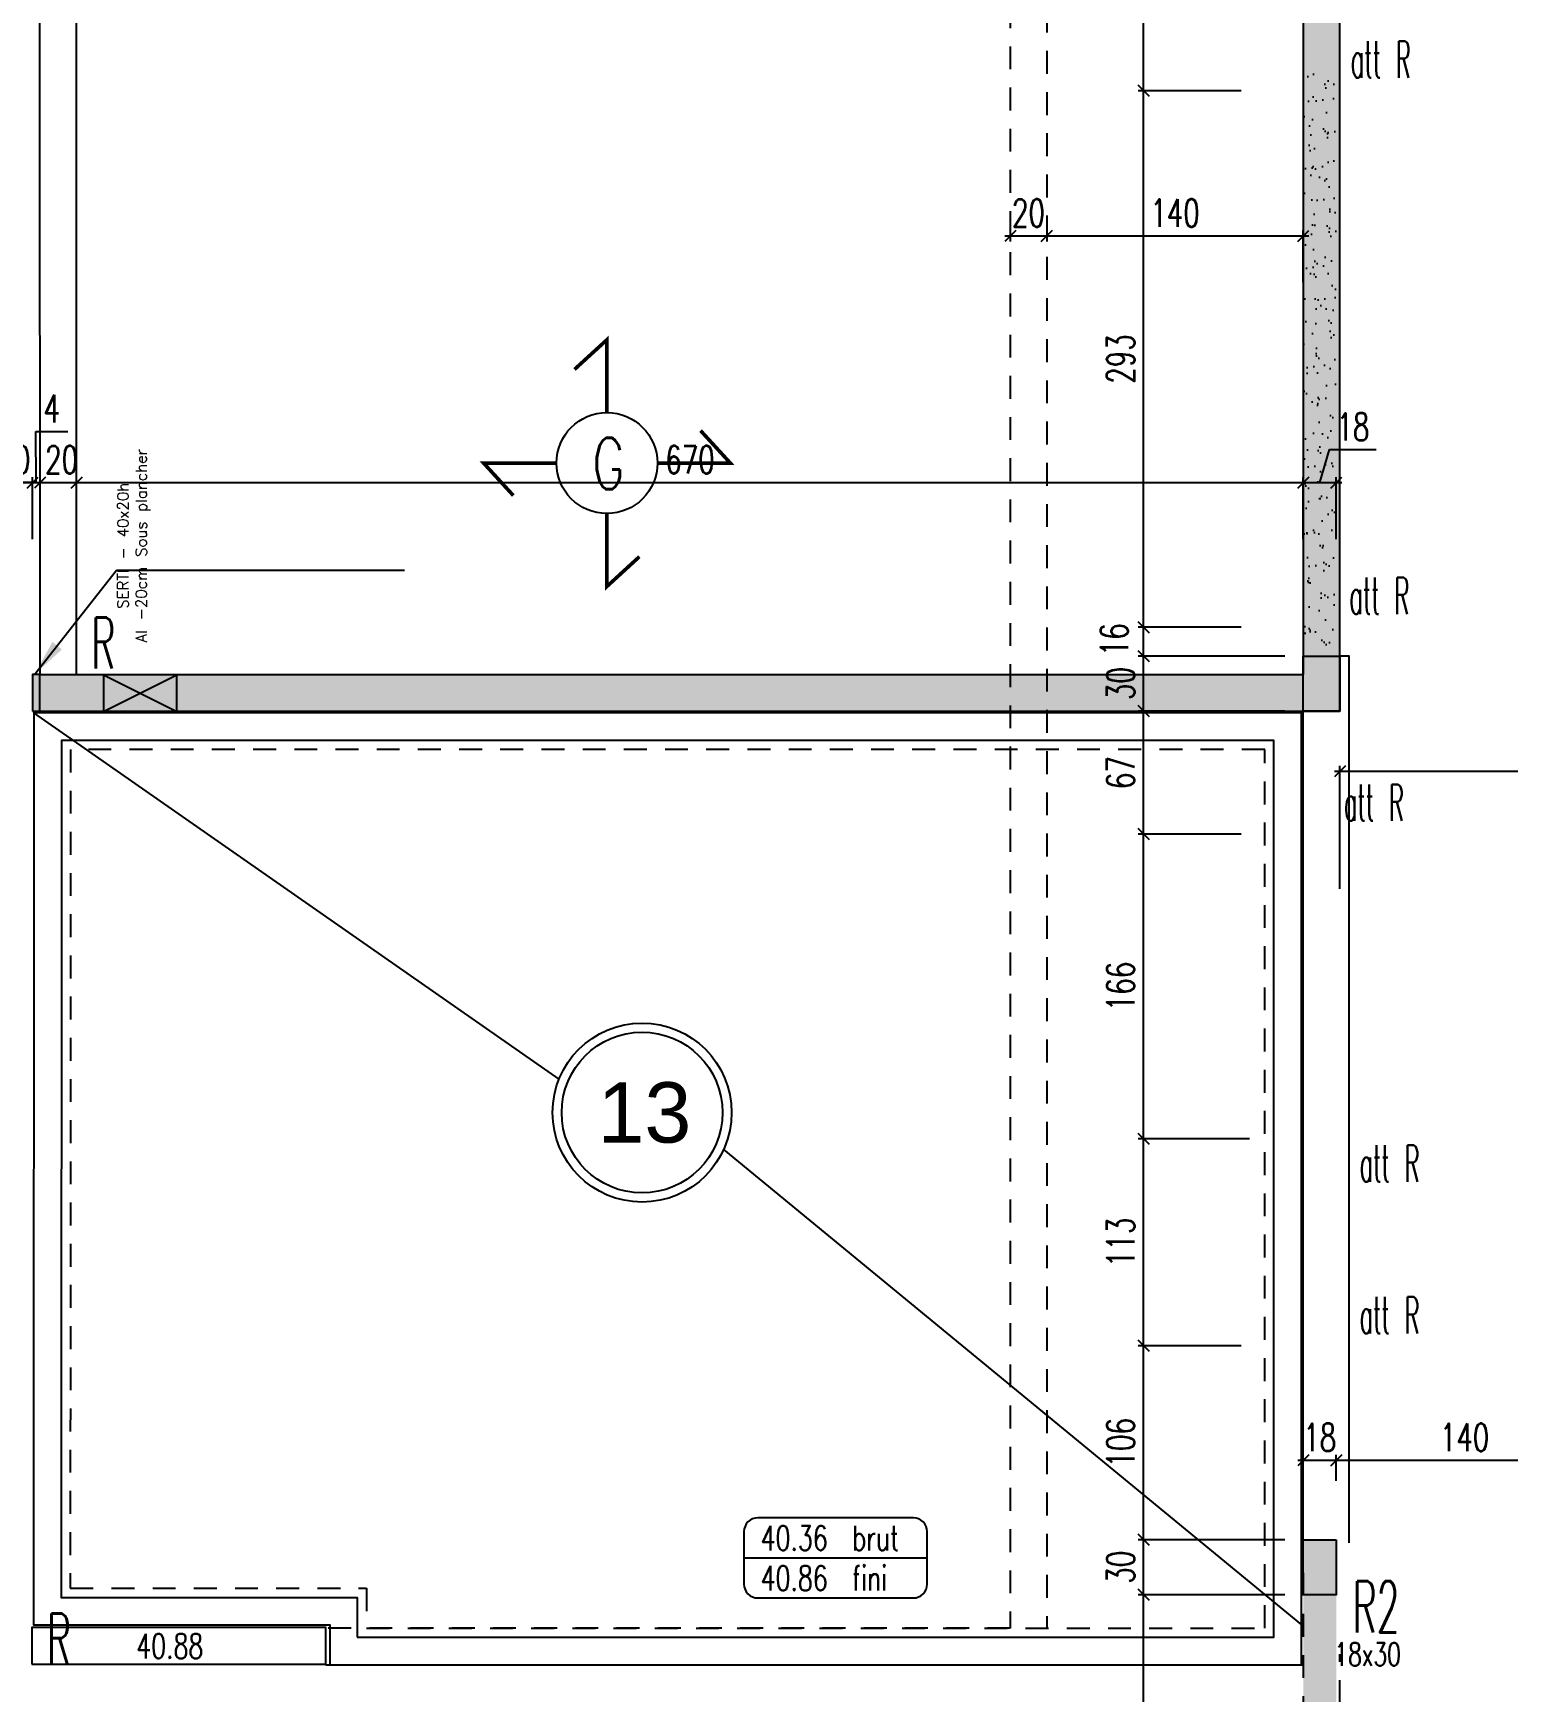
# Model space of a CAD drawing. Extents: x 307 to 786, y -197 to -94.
# Drawn here: x 403.97 to 412.03, y -182.44 to -173.38 of the extents above; entities that cross this region are included whole.
import ezdxf
from ezdxf.enums import TextEntityAlignment as Align

# ---------------------------------------------------------------- set-up
doc = ezdxf.new("R2010")
doc.units = 0
doc.header["$LTSCALE"] = 0.5
doc.header["$MEASUREMENT"] = 0
for name, pattern in [('CACHE', [0.375, 0.25, -0.125]), ('CONTINU', [0]), ('DISCONTINU2', [0.375, 0.25, -0.125])]:
    doc.linetypes.add(name, pattern=pattern)
doc.layers.get('DEFPOINTS').update_dxf_attribs({"linetype": 'CONTINUOUS'})
doc.layers.add('###Dalle BA', color=70, linetype='CONTINUOUS', lineweight=30)
for name, color, linetype in [('1_AJSA_techEP', 142, 'CONTINUOUS'), ('1_AJSA_vue2', 13, 'CONTINUOUS'), ('_ SERTI RESERVATION ENEDIS', 6, 'CONTINU'), ('_ SERTI RESERVATION SG', 6, 'CONTINU'), ('BET-TEXT', 52, 'CONTINUOUS'), ('COTATION', 7, 'CONTINUOUS'), ('HABILLAGE', 7, 'CONTINUOUS'), ('MURS', 3, 'CONTINUOUS'), ('PLANCHER', 7, 'CONTINUOUS'), ('POCHAGE', 254, 'CONTINUOUS'), ('POTEAUX', 1, 'CONTINUOUS'), ('POUTRES', 2, 'CONTINUOUS'), ('REPERE-RAID', 4, 'CONTINUOUS')]:
    doc.layers.add(name, color=color, linetype=linetype)
doc.styles.add('ROMANS8', font='romans.shx', dxfattribs={"width": 0.7})
doc.styles.get("Standard").update_dxf_attribs({"font": 'txt.shx'})
doc.styles.add('TEXTE', font='arial.ttf')
doc.dimstyles.new('COT50 cm', dxfattribs={"dimtxt": 0.15, "dimasz": 0.06, "dimexe": 0.03, "dimexo": 0.1, "dimgap": 0.05, "dimtad": 1, "dimdec": 0, "dimlfac": 100, "dimzin": 0, "dimdsep": 46, "dimtxsty": 'ROMANS8', "dimblk1": 'OBLIQUE', "dimblk2": 'OBLIQUE', "dimsah": 1, "dimcen": 0.03, "dimdle": 0.03, "dimclrt": 1, "dimadec": 0, "dimazin": 0, "dimtfac": 1, "dimtdec": 0, "dimtmove": 0, "dimatfit": 3, "dimfxl": 1, "dimfxlon": 1, "dimtolj": 1, "dimtzin": 0, "dimlwd": -1, "dimlwe": -1, "dimarcsym": 0})
pattern_1 = [(37.5, (-167.69736, -4e-07), (-0.004409535, 0.134877664), [0, -0.1064, 0, -0.119, 0, -0.11375]), (7.5, (-167.69736, -4e-07), (0.12388437, 0.197550225), [0, -0.0574, 0, -0.0959, 0, -0.03675]), (327.5, (-167.78346, -4e-07), (0.21798993, 0.000396134), [0, -0.035, 0, -0.126, 0, -0.1645]), (317.5, (-167.78346, -4e-07), (0.21042886, 0.06143729), [0, -0.0175, 0, -0.0826, 0, -0.0945])]

# ---------------------------------------------------------------- blocks, each defined once
blk = doc.blocks.new('139')
at = {"layer": 'HABILLAGE', "color": 7}
blk.add_line((-0.665, 0), (0.665, 0), dxfattribs=at)
at = {"layer": 'HABILLAGE'}
blk.add_lwpolyline([(-0.565, -0.291), (0.565, -0.291, 0.414214), (0.665, -0.191), (0.665, 0.191, 0.414214), (0.565, 0.291), (-0.565, 0.291, 0.414214), (-0.665, 0.191), (-0.665, -0.191, 0.414214)], format="xyb", close=True, dxfattribs=at)
at = {"layer": 'HABILLAGE', "color": 1, "width": 0.7}
for s, p in [('brut', (0.121, 0.054)), ('fini', (0.121, -0.237))]:
    blk.add_text(s, height=0.18, dxfattribs=at).set_placement(p)
for tag, p in [('NIVBRUT', (-0.543, 0.054)), ('NIVFINI', (-0.543, -0.237))]:
    blk.add_attdef(tag, p, '', height=0.18, dxfattribs=at)
blk = doc.blocks.new('_Oblique')
at = {"layer": 'COTATION', "color": 0, "lineweight": -2}
blk.add_line((-0.5, -0.5), (0.5, 0.5), dxfattribs=at)
blk = doc.blocks.new('*D1207')
at = {"layer": 'COTATION', "color": 0, "transparency": 16777216}
for p, q in [((410.8099, -181.9063), (410.0078, -181.9063)), ((410.0378, -184.0263), (410.0378, -181.8763)), ((410.8097, -183.9963), (410.0078, -183.9963))]:
    blk.add_line(p, q, dxfattribs=at)
at = {"layer": 'DEFPOINTS', "color": 0, "transparency": 16777216}
for p in [(410.0378, -181.9063), (410.9099, -181.9063), (410.9097, -183.9963)]:
    blk.add_point(p, dxfattribs=at)
at = {"layer": 'COTATION', "color": 0, "transparency": 16777216, "xscale": 0.06, "yscale": 0.06, "zscale": 0.06}
for p, rotation in [((410.0378, -181.9063), 90), ((410.0378, -183.9963), 270)]:
    blk.add_blockref('_Oblique', p, dxfattribs=dict(at, rotation=rotation))
at = {"layer": 'COTATION', "color": 1, "transparency": 16777216, "insert": (409.9128, -183.1799), "char_height": 0.15, "attachment_point": 5, "rotation": 90, "style": 'ROMANS8'}
blk.add_mtext('\\A1;209', dxfattribs=at)
blk = doc.blocks.new('*D1208')
at = {"layer": 'COTATION', "color": 0, "transparency": 16777216}
for p, q in [((410.8099, -181.6063), (410.0078, -181.6063)), ((410.0378, -181.9363), (410.0378, -181.5763)), ((410.8099, -181.9063), (410.0078, -181.9063))]:
    blk.add_line(p, q, dxfattribs=at)
at = {"layer": 'DEFPOINTS', "color": 0, "transparency": 16777216}
for p in [(410.0378, -181.6063), (410.9099, -181.6063), (410.9099, -181.9063)]:
    blk.add_point(p, dxfattribs=at)
at = {"layer": 'COTATION', "color": 0, "transparency": 16777216, "xscale": 0.06, "yscale": 0.06, "zscale": 0.06}
for p, rotation in [((410.0378, -181.6063), 90), ((410.0378, -181.9063), 270)]:
    blk.add_blockref('_Oblique', p, dxfattribs=dict(at, rotation=rotation))
at = {"layer": 'COTATION', "color": 1, "transparency": 16777216, "insert": (409.9128, -181.7563), "char_height": 0.15, "attachment_point": 5, "rotation": 90, "style": 'ROMANS8'}
blk.add_mtext('\\A1;30', dxfattribs=at)
blk = doc.blocks.new('*D1209')
at = {"layer": 'COTATION', "color": 0, "transparency": 16777216}
for p, q in [((410.5708, -180.5461), (410.0078, -180.5461)), ((410.0378, -181.6363), (410.0378, -180.5161)), ((410.8099, -181.6063), (410.0078, -181.6063))]:
    blk.add_line(p, q, dxfattribs=at)
at = {"layer": 'DEFPOINTS', "color": 0, "transparency": 16777216}
for p in [(410.0378, -180.5461), (410.6708, -180.5461), (410.9099, -181.6063)]:
    blk.add_point(p, dxfattribs=at)
at = {"layer": 'COTATION', "color": 0, "transparency": 16777216, "xscale": 0.06, "yscale": 0.06, "zscale": 0.06}
for p, rotation in [((410.0378, -180.5461), 90), ((410.0378, -181.6063), 270)]:
    blk.add_blockref('_Oblique', p, dxfattribs=dict(at, rotation=rotation))
at = {"layer": 'COTATION', "color": 1, "transparency": 16777216, "insert": (409.9128, -181.0762), "char_height": 0.15, "attachment_point": 5, "rotation": 90, "style": 'ROMANS8'}
blk.add_mtext('\\A1;106', dxfattribs=at)
blk = doc.blocks.new('*D1210')
at = {"layer": 'COTATION', "color": 0, "transparency": 16777216}
for p, q in [((410.0378, -180.5761), (410.0378, -179.3861)), ((410.6164, -179.4161), (410.0078, -179.4161)), ((410.5708, -180.5461), (410.0078, -180.5461))]:
    blk.add_line(p, q, dxfattribs=at)
at = {"layer": 'DEFPOINTS', "color": 0, "transparency": 16777216}
for p in [(410.0378, -179.4161), (410.7164, -179.4161), (410.6708, -180.5461)]:
    blk.add_point(p, dxfattribs=at)
at = {"layer": 'COTATION', "color": 0, "transparency": 16777216, "xscale": 0.06, "yscale": 0.06, "zscale": 0.06}
for p, rotation in [((410.0378, -179.4161), 90), ((410.0378, -180.5461), 270)]:
    blk.add_blockref('_Oblique', p, dxfattribs=dict(at, rotation=rotation))
at = {"layer": 'COTATION', "color": 1, "transparency": 16777216, "insert": (409.9128, -179.9811), "char_height": 0.15, "attachment_point": 5, "rotation": 90, "style": 'ROMANS8'}
blk.add_mtext('\\A1;113', dxfattribs=at)
blk = doc.blocks.new('*D1211')
at = {"layer": 'COTATION', "color": 0, "transparency": 16777216}
for p, q in [((410.5707, -177.7513), (410.0078, -177.7513)), ((410.0378, -179.4461), (410.0378, -177.7213)), ((410.6164, -179.4161), (410.0078, -179.4161))]:
    blk.add_line(p, q, dxfattribs=at)
at = {"layer": 'DEFPOINTS', "color": 0, "transparency": 16777216}
for p in [(410.0378, -177.7513), (410.6707, -177.7513), (410.7164, -179.4161)]:
    blk.add_point(p, dxfattribs=at)
at = {"layer": 'COTATION', "color": 0, "transparency": 16777216, "xscale": 0.06, "yscale": 0.06, "zscale": 0.06}
for p, rotation in [((410.0378, -177.7513), 90), ((410.0378, -179.4161), 270)]:
    blk.add_blockref('_Oblique', p, dxfattribs=dict(at, rotation=rotation))
at = {"layer": 'COTATION', "color": 1, "transparency": 16777216, "insert": (409.9128, -178.5837), "char_height": 0.15, "attachment_point": 5, "rotation": 90, "style": 'ROMANS8'}
blk.add_mtext('\\A1;166', dxfattribs=at)
blk = doc.blocks.new('*D1212')
at = {"layer": 'COTATION', "color": 0, "transparency": 16777216}
for p, q in [((410.8099, -177.0795), (410.0078, -177.0795)), ((410.0378, -177.7813), (410.0378, -177.0495)), ((410.5707, -177.7513), (410.0078, -177.7513))]:
    blk.add_line(p, q, dxfattribs=at)
at = {"layer": 'DEFPOINTS', "color": 0, "transparency": 16777216}
for p in [(410.0378, -177.0795), (410.9099, -177.0795), (410.6707, -177.7513)]:
    blk.add_point(p, dxfattribs=at)
at = {"layer": 'COTATION', "color": 0, "transparency": 16777216, "xscale": 0.06, "yscale": 0.06, "zscale": 0.06}
for p, rotation in [((410.0378, -177.0795), 90), ((410.0378, -177.7513), 270)]:
    blk.add_blockref('_Oblique', p, dxfattribs=dict(at, rotation=rotation))
at = {"layer": 'COTATION', "color": 1, "transparency": 16777216, "insert": (409.9128, -177.4154), "char_height": 0.15, "attachment_point": 5, "rotation": 90, "style": 'ROMANS8'}
blk.add_mtext('\\A1;67', dxfattribs=at)
blk = doc.blocks.new('*D1213')
at = {"layer": 'COTATION', "color": 0, "transparency": 16777216}
for p, q in [((410.0378, -177.1095), (410.0378, -176.7495)), ((410.8099, -176.7795), (410.0078, -176.7795)), ((410.8099, -177.0795), (410.0078, -177.0795))]:
    blk.add_line(p, q, dxfattribs=at)
at = {"layer": 'DEFPOINTS', "color": 0, "transparency": 16777216}
for p in [(410.0378, -176.7795), (410.9099, -176.7795), (410.9099, -177.0795)]:
    blk.add_point(p, dxfattribs=at)
at = {"layer": 'COTATION', "color": 0, "transparency": 16777216, "xscale": 0.06, "yscale": 0.06, "zscale": 0.06}
for p, rotation in [((410.0378, -176.7795), 90), ((410.0378, -177.0795), 270)]:
    blk.add_blockref('_Oblique', p, dxfattribs=dict(at, rotation=rotation))
at = {"layer": 'COTATION', "color": 1, "transparency": 16777216, "insert": (409.9128, -176.9295), "char_height": 0.15, "attachment_point": 5, "rotation": 90, "style": 'ROMANS8'}
blk.add_mtext('\\A1;30', dxfattribs=at)
blk = doc.blocks.new('*D1214')
at = {"layer": 'COTATION', "color": 0, "transparency": 16777216}
for p, q in [((410.5707, -176.6213), (410.0078, -176.6213)), ((410.0378, -176.8095), (410.0378, -176.5913)), ((410.8099, -176.7795), (410.0078, -176.7795))]:
    blk.add_line(p, q, dxfattribs=at)
at = {"layer": 'DEFPOINTS', "color": 0, "transparency": 16777216}
for p in [(410.0378, -176.6213), (410.6707, -176.6213), (410.9099, -176.7795)]:
    blk.add_point(p, dxfattribs=at)
at = {"layer": 'COTATION', "color": 0, "transparency": 16777216, "xscale": 0.06, "yscale": 0.06, "zscale": 0.06}
for p, rotation in [((410.0378, -176.6213), 90), ((410.0378, -176.7795), 270)]:
    blk.add_blockref('_Oblique', p, dxfattribs=dict(at, rotation=rotation))
at = {"layer": 'COTATION', "color": 1, "transparency": 16777216, "insert": (409.8779, -176.6899), "char_height": 0.15, "attachment_point": 5, "rotation": 90, "style": 'ROMANS8'}
blk.add_mtext('\\A1;16', dxfattribs=at)
blk = doc.blocks.new('*D1215')
at = {"layer": 'COTATION', "color": 0, "transparency": 16777216}
for p, q in [((410.0378, -176.6513), (410.0378, -173.6613)), ((410.5707, -173.6913), (410.0078, -173.6913)), ((410.5707, -176.6213), (410.0078, -176.6213))]:
    blk.add_line(p, q, dxfattribs=at)
at = {"layer": 'DEFPOINTS', "color": 0, "transparency": 16777216}
for p in [(410.0378, -173.6913), (410.6707, -173.6913), (410.6707, -176.6213)]:
    blk.add_point(p, dxfattribs=at)
at = {"layer": 'COTATION', "color": 0, "transparency": 16777216, "xscale": 0.06, "yscale": 0.06, "zscale": 0.06}
for p, rotation in [((410.0378, -173.6913), 90), ((410.0378, -176.6213), 270)]:
    blk.add_blockref('_Oblique', p, dxfattribs=dict(at, rotation=rotation))
at = {"layer": 'COTATION', "color": 1, "transparency": 16777216, "insert": (409.9128, -175.1563), "char_height": 0.15, "attachment_point": 5, "rotation": 90, "style": 'ROMANS8'}
blk.add_mtext('\\A1;293', dxfattribs=at)
blk = doc.blocks.new('*D1216')
at = {"layer": 'COTATION', "color": 0, "transparency": 16777216}
for p, q in [((410.5708, -172.5613), (410.0078, -172.5613)), ((410.0378, -173.7213), (410.0378, -172.5313)), ((410.5707, -173.6913), (410.0078, -173.6913))]:
    blk.add_line(p, q, dxfattribs=at)
at = {"layer": 'DEFPOINTS', "color": 0, "transparency": 16777216}
for p in [(410.0378, -172.5613), (410.6708, -172.5613), (410.6707, -173.6913)]:
    blk.add_point(p, dxfattribs=at)
at = {"layer": 'COTATION', "color": 0, "transparency": 16777216, "xscale": 0.06, "yscale": 0.06, "zscale": 0.06}
for p, rotation in [((410.0378, -172.5613), 90), ((410.0378, -173.6913), 270)]:
    blk.add_blockref('_Oblique', p, dxfattribs=dict(at, rotation=rotation))
at = {"layer": 'COTATION', "color": 1, "transparency": 16777216, "insert": (409.9128, -173.1263), "char_height": 0.15, "attachment_point": 5, "rotation": 90, "style": 'ROMANS8'}
blk.add_mtext('\\A1;113', dxfattribs=at)
blk = doc.blocks.new('*D1286')
at = {"layer": 'COTATION', "color": 0, "transparency": 16777216}
for p, q in [((411.1099, -178.0502), (411.1099, -177.3784)), ((418.3663, -177.8063), (418.3663, -177.3784)), ((411.0799, -177.4084), (418.3963, -177.4084))]:
    blk.add_line(p, q, dxfattribs=at)
at = {"layer": 'DEFPOINTS', "color": 0, "transparency": 16777216}
for p in [(418.3663, -177.4084), (418.3663, -177.9063), (411.1099, -178.1502)]:
    blk.add_point(p, dxfattribs=at)
at = {"layer": 'COTATION', "color": 0, "transparency": 16777216, "xscale": 0.06, "yscale": 0.06, "zscale": 0.06, "rotation": 180}
blk.add_blockref('_Oblique', (411.1099, -177.4084), dxfattribs=at)
at = {"layer": 'COTATION', "color": 0, "transparency": 16777216, "xscale": 0.06, "yscale": 0.06, "zscale": 0.06}
blk.add_blockref('_Oblique', (418.3663, -177.4084), dxfattribs=at)
at = {"layer": 'COTATION', "color": 1, "transparency": 16777216, "insert": (414.7381, -177.2834), "char_height": 0.15, "attachment_point": 5, "style": 'ROMANS8'}
blk.add_mtext('\\A1;726', dxfattribs=at)
blk = doc.blocks.new('*D1292')
at = {"layer": 'COTATION', "color": 0, "transparency": 16777216}
for p, q in [((403.7369, -175.8313), (403.9996, -175.8313)), ((403.7669, -176.1401), (403.7669, -175.8013)), ((403.9696, -176.1401), (403.9696, -175.8013))]:
    blk.add_line(p, q, dxfattribs=at)
at = {"layer": 'DEFPOINTS', "color": 0, "transparency": 16777216}
for p in [(403.9696, -175.8313), (403.7669, -176.2401), (403.9696, -176.2401)]:
    blk.add_point(p, dxfattribs=at)
at = {"layer": 'COTATION', "color": 0, "transparency": 16777216, "xscale": 0.06, "yscale": 0.06, "zscale": 0.06, "rotation": 180}
blk.add_blockref('_Oblique', (403.7669, -175.8313), dxfattribs=at)
at = {"layer": 'COTATION', "color": 0, "transparency": 16777216, "xscale": 0.06, "yscale": 0.06, "zscale": 0.06}
blk.add_blockref('_Oblique', (403.9696, -175.8313), dxfattribs=at)
at = {"layer": 'COTATION', "color": 1, "transparency": 16777216, "insert": (403.8683, -175.7063), "char_height": 0.15, "attachment_point": 5, "style": 'ROMANS8'}
blk.add_mtext('\\A1;20', dxfattribs=at)
blk = doc.blocks.new('*D1293')
at = {"layer": 'COTATION', "color": 0, "transparency": 16777216}
for p, q in [((403.99, -175.8313), (403.987, -175.5523)), ((403.987, -175.5523), (404.162, -175.5523)), ((403.9696, -175.8313), (403.9096, -175.8313)), ((403.9696, -176.1401), (403.9696, -175.8013)), ((403.9696, -175.8313), (404.0104, -175.8313)), ((403.9696, -175.8313), (404.0104, -175.8313)), ((404.0104, -176.1401), (404.0104, -175.8013)), ((404.0104, -175.8313), (404.0704, -175.8313))]:
    blk.add_line(p, q, dxfattribs=at)
at = {"layer": 'DEFPOINTS', "color": 0, "transparency": 16777216}
for p in [(404.0104, -175.8313), (403.9696, -176.2401), (404.0104, -176.2401)]:
    blk.add_point(p, dxfattribs=at)
at = {"layer": 'COTATION', "color": 0, "transparency": 16777216, "xscale": 0.06, "yscale": 0.06, "zscale": 0.06}
blk.add_blockref('_Oblique', (403.9696, -175.8313), dxfattribs=at)
at = {"layer": 'COTATION', "color": 0, "transparency": 16777216, "xscale": 0.06, "yscale": 0.06, "zscale": 0.06, "rotation": 180}
blk.add_blockref('_Oblique', (404.0104, -175.8313), dxfattribs=at)
at = {"layer": 'COTATION', "color": 1, "transparency": 16777216, "insert": (404.0745, -175.4273), "char_height": 0.15, "attachment_point": 5, "style": 'ROMANS8'}
blk.add_mtext('\\A1;4', dxfattribs=at)
blk = doc.blocks.new('*D1294')
at = {"layer": 'COTATION', "color": 0, "transparency": 16777216}
for p, q in [((403.9804, -175.8313), (404.2403, -175.8313)), ((404.0104, -176.1401), (404.0104, -175.8013)), ((404.2103, -176.0829), (404.2103, -175.8013))]:
    blk.add_line(p, q, dxfattribs=at)
at = {"layer": 'DEFPOINTS', "color": 0, "transparency": 16777216}
for p in [(404.2103, -175.8313), (404.2103, -176.1829), (404.0104, -176.2401)]:
    blk.add_point(p, dxfattribs=at)
at = {"layer": 'COTATION', "color": 0, "transparency": 16777216, "xscale": 0.06, "yscale": 0.06, "zscale": 0.06, "rotation": 180}
blk.add_blockref('_Oblique', (404.0104, -175.8313), dxfattribs=at)
at = {"layer": 'COTATION', "color": 0, "transparency": 16777216, "xscale": 0.06, "yscale": 0.06, "zscale": 0.06}
blk.add_blockref('_Oblique', (404.2103, -175.8313), dxfattribs=at)
at = {"layer": 'COTATION', "color": 1, "transparency": 16777216, "insert": (404.1284, -175.7063), "char_height": 0.15, "attachment_point": 5, "style": 'ROMANS8'}
blk.add_mtext('\\A1;20', dxfattribs=at)
blk = doc.blocks.new('*D1295')
at = {"layer": 'COTATION', "color": 0, "transparency": 16777216}
for p, q in [((404.1803, -175.8313), (410.9397, -175.8313)), ((404.2103, -176.0829), (404.2103, -175.8013)), ((410.9097, -176.1401), (410.9097, -175.8013))]:
    blk.add_line(p, q, dxfattribs=at)
at = {"layer": 'DEFPOINTS', "color": 0, "transparency": 16777216}
for p in [(410.9097, -175.8313), (404.2103, -176.1829), (410.9097, -176.2401)]:
    blk.add_point(p, dxfattribs=at)
at = {"layer": 'COTATION', "color": 0, "transparency": 16777216, "xscale": 0.06, "yscale": 0.06, "zscale": 0.06, "rotation": 180}
blk.add_blockref('_Oblique', (404.2103, -175.8313), dxfattribs=at)
at = {"layer": 'COTATION', "color": 0, "transparency": 16777216, "xscale": 0.06, "yscale": 0.06, "zscale": 0.06}
blk.add_blockref('_Oblique', (410.9097, -175.8313), dxfattribs=at)
at = {"layer": 'COTATION', "color": 1, "transparency": 16777216, "insert": (407.56, -175.7063), "char_height": 0.15, "attachment_point": 5, "style": 'ROMANS8'}
blk.add_mtext('\\A1;670', dxfattribs=at)
blk = doc.blocks.new('*D1296')
at = {"layer": 'COTATION', "color": 0, "transparency": 16777216}
for p, q in [((410.9996, -175.8313), (411.0536, -175.6513)), ((411.0536, -175.6513), (411.3086, -175.6513)), ((410.8797, -175.8313), (411.1195, -175.8313)), ((410.9097, -176.1401), (410.9097, -175.8013)), ((411.0895, -176.1401), (411.0895, -175.8013))]:
    blk.add_line(p, q, dxfattribs=at)
at = {"layer": 'DEFPOINTS', "color": 0, "transparency": 16777216}
for p in [(411.0895, -175.8313), (410.9097, -176.2401), (411.0895, -176.2401)]:
    blk.add_point(p, dxfattribs=at)
at = {"layer": 'COTATION', "color": 0, "transparency": 16777216, "xscale": 0.06, "yscale": 0.06, "zscale": 0.06, "rotation": 180}
blk.add_blockref('_Oblique', (410.9097, -175.8313), dxfattribs=at)
at = {"layer": 'COTATION', "color": 0, "transparency": 16777216, "xscale": 0.06, "yscale": 0.06, "zscale": 0.06}
blk.add_blockref('_Oblique', (411.0895, -175.8313), dxfattribs=at)
at = {"layer": 'COTATION', "color": 1, "transparency": 16777216, "insert": (411.1811, -175.5263), "char_height": 0.15, "attachment_point": 5, "style": 'ROMANS8'}
blk.add_mtext('\\A1;18', dxfattribs=at)
blk = doc.blocks.new('*D1463')
at = {"layer": 'COTATION', "color": 0, "transparency": 16777216}
for p, q in [((410.8797, -181.1717), (411.1197, -181.1717)), ((410.9097, -181.2837), (410.9097, -181.1417)), ((411.0897, -181.2837), (411.0897, -181.1417))]:
    blk.add_line(p, q, dxfattribs=at)
at = {"layer": 'DEFPOINTS', "color": 0, "transparency": 16777216}
for p in [(411.0897, -181.1717), (410.9097, -181.3837), (411.0897, -181.3837)]:
    blk.add_point(p, dxfattribs=at)
at = {"layer": 'COTATION', "color": 0, "transparency": 16777216, "xscale": 0.06, "yscale": 0.06, "zscale": 0.06, "rotation": 180}
blk.add_blockref('_Oblique', (410.9097, -181.1717), dxfattribs=at)
at = {"layer": 'COTATION', "color": 0, "transparency": 16777216, "xscale": 0.06, "yscale": 0.06, "zscale": 0.06}
blk.add_blockref('_Oblique', (411.0897, -181.1717), dxfattribs=at)
at = {"layer": 'COTATION', "color": 1, "transparency": 16777216, "insert": (410.9997, -181.0467), "char_height": 0.15, "attachment_point": 5, "style": 'ROMANS8'}
blk.add_mtext('\\A1;18', dxfattribs=at)
blk = doc.blocks.new('*D1464')
at = {"layer": 'COTATION', "color": 0, "transparency": 16777216}
for p, q in [((411.0597, -181.1717), (412.5215, -181.1717)), ((411.0897, -181.2837), (411.0897, -181.1417)), ((412.4915, -181.2674), (412.4915, -181.1417))]:
    blk.add_line(p, q, dxfattribs=at)
at = {"layer": 'DEFPOINTS', "color": 0, "transparency": 16777216}
for p in [(412.4915, -181.1717), (411.0897, -181.3837), (412.4915, -181.3674)]:
    blk.add_point(p, dxfattribs=at)
at = {"layer": 'COTATION', "color": 0, "transparency": 16777216, "xscale": 0.06, "yscale": 0.06, "zscale": 0.06, "rotation": 180}
blk.add_blockref('_Oblique', (411.0897, -181.1717), dxfattribs=at)
at = {"layer": 'COTATION', "color": 0, "transparency": 16777216, "xscale": 0.06, "yscale": 0.06, "zscale": 0.06}
blk.add_blockref('_Oblique', (412.4915, -181.1717), dxfattribs=at)
at = {"layer": 'COTATION', "color": 1, "transparency": 16777216, "insert": (411.7906, -181.0467), "char_height": 0.15, "attachment_point": 5, "style": 'ROMANS8'}
blk.add_mtext('\\A1;140', dxfattribs=at)
blk = doc.blocks.new('*D1542')
at = {"layer": 'COTATION', "color": 0, "transparency": 16777216}
for p, q in [((409.3091, -174.373), (409.3091, -174.5135)), ((409.509, -174.373), (409.509, -174.5135)), ((409.2791, -174.4835), (409.539, -174.4835))]:
    blk.add_line(p, q, dxfattribs=at)
at = {"layer": 'DEFPOINTS', "color": 0, "transparency": 16777216}
for p in [(409.3091, -174.273), (409.509, -174.273), (409.509, -174.4835)]:
    blk.add_point(p, dxfattribs=at)
at = {"layer": 'COTATION', "color": 0, "transparency": 16777216, "xscale": 0.06, "yscale": 0.06, "zscale": 0.06, "rotation": 180}
blk.add_blockref('_Oblique', (409.3091, -174.4835), dxfattribs=at)
at = {"layer": 'COTATION', "color": 0, "transparency": 16777216, "xscale": 0.06, "yscale": 0.06, "zscale": 0.06}
blk.add_blockref('_Oblique', (409.509, -174.4835), dxfattribs=at)
at = {"layer": 'COTATION', "color": 1, "transparency": 16777216, "insert": (409.409, -174.3585), "char_height": 0.15, "attachment_point": 5, "style": 'ROMANS8'}
blk.add_mtext('\\A1;20', dxfattribs=at)
blk = doc.blocks.new('*D1543')
at = {"layer": 'COTATION', "color": 0, "transparency": 16777216}
for p, q in [((409.509, -174.373), (409.509, -174.5135)), ((409.479, -174.4835), (410.9397, -174.4835)), ((410.9097, -174.7367), (410.9097, -174.4535))]:
    blk.add_line(p, q, dxfattribs=at)
at = {"layer": 'DEFPOINTS', "color": 0, "transparency": 16777216}
for p in [(409.509, -174.273), (410.9097, -174.4835), (410.9097, -174.8367)]:
    blk.add_point(p, dxfattribs=at)
at = {"layer": 'COTATION', "color": 0, "transparency": 16777216, "xscale": 0.06, "yscale": 0.06, "zscale": 0.06, "rotation": 180}
blk.add_blockref('_Oblique', (409.509, -174.4835), dxfattribs=at)
at = {"layer": 'COTATION', "color": 0, "transparency": 16777216, "xscale": 0.06, "yscale": 0.06, "zscale": 0.06}
blk.add_blockref('_Oblique', (410.9097, -174.4835), dxfattribs=at)
at = {"layer": 'COTATION', "color": 1, "transparency": 16777216, "insert": (410.2093, -174.3585), "char_height": 0.15, "attachment_point": 5, "style": 'ROMANS8'}
blk.add_mtext('\\A1;140', dxfattribs=at)

msp = doc.modelspace()

# ---------------------------------------------------------------- hatches: boundary and pattern name
at = {"layer": '_ SERTI RESERVATION ENEDIS', "linetype": 'CONTINU'}
h = msp.add_hatch(color=6, dxfattribs=at)
h.dxf.hatch_style = 1
h.paths.add_polyline_path([(404.5576, -176.9822), (404.3576, -176.8822), (404.3576, -177.0822)])
h.paths.add_polyline_path([(404.7576, -176.8822), (404.5576, -176.9822), (404.7576, -177.0822)])
at = {"layer": 'POCHAGE'}
h = msp.add_hatch(color=256, dxfattribs=at)
h.dxf.hatch_style = 1
h.paths.add_polyline_path([(411.1099, -171.4263), (404.0096, -171.4263), (404.0096, -171.6263), (410.9099, -171.6263), (410.9099, -176.8795), (404.0115, -176.8795), (404.0115, -177.0795), (411.1099, -177.0795)])
h = msp.add_hatch(dxfattribs=at)
h.set_pattern_fill('AR-SAND', color=0, scale=0.07)
h.set_pattern_definition(pattern_1)
h.paths.add_polyline_path([(411.0895, -173.5913), (410.9097, -173.5913), (410.9097, -176.7213), (411.0895, -176.7213)])
h = msp.add_hatch(dxfattribs=at)
h.set_pattern_fill('AR-SAND', color=0, scale=0.07)
h.set_pattern_definition(pattern_1)
h.paths.add_polyline_path([(411.0895, -173.5913), (410.9097, -173.5913), (410.9097, -176.7213), (411.0895, -176.7213)])
h = msp.add_hatch(dxfattribs=at)
h.set_pattern_fill('AR-SAND', color=0, scale=0.07)
h.set_pattern_definition(pattern_1)
h.paths.add_polyline_path([(411.0895, -173.5913), (410.9097, -173.5913), (410.9097, -176.7213), (411.0895, -176.7213)])
h = msp.add_hatch(dxfattribs=at)
h.set_pattern_fill('AR-SAND', color=0, scale=0.07)
h.set_pattern_definition(pattern_1)
h.paths.add_polyline_path([(411.0895, -173.5913), (410.9097, -173.5913), (410.9097, -176.7213), (411.0895, -176.7213)])
h = msp.add_hatch(dxfattribs=at)
h.set_pattern_fill('AR-SAND', color=0, scale=0.07)
h.set_pattern_definition(pattern_1)
h.paths.add_polyline_path([(411.0895, -173.5913), (410.9097, -173.5913), (410.9097, -176.7213), (411.0895, -176.7213)])
h = msp.add_hatch(dxfattribs=at)
h.set_pattern_fill('AR-SAND', color=0, scale=0.07)
h.set_pattern_definition(pattern_1)
h.paths.add_polyline_path([(411.0895, -173.5913), (410.9097, -173.5913), (410.9097, -176.7213), (411.0895, -176.7213)])
h = msp.add_hatch(dxfattribs=at)
h.set_pattern_fill('AR-SAND', color=0, scale=0.07)
h.set_pattern_definition(pattern_1)
h.paths.add_polyline_path([(411.0895, -173.5913), (410.9097, -173.5913), (410.9097, -176.7213), (411.0895, -176.7213)])
h = msp.add_hatch(dxfattribs=at)
h.set_pattern_fill('AR-SAND', color=0, scale=0.07)
h.set_pattern_definition(pattern_1)
h.paths.add_polyline_path([(411.0895, -173.5913), (410.9097, -173.5913), (410.9097, -176.7213), (411.0895, -176.7213)])
h = msp.add_hatch(dxfattribs=at)
h.set_pattern_fill('AR-SAND', color=0, scale=0.07)
h.set_pattern_definition(pattern_1)
h.paths.add_polyline_path([(411.0895, -173.5913), (410.9097, -173.5913), (410.9097, -176.7213), (411.0895, -176.7213)])
h = msp.add_hatch(dxfattribs=at)
h.set_pattern_fill('AR-SAND', color=0, scale=0.07)
h.set_pattern_definition(pattern_1)
h.paths.add_polyline_path([(411.0895, -173.5913), (410.9097, -173.5913), (410.9097, -176.7213), (411.0895, -176.7213)])
h = msp.add_hatch(dxfattribs=at)
h.set_pattern_fill('AR-SAND', color=0, scale=0.07)
h.set_pattern_definition(pattern_1)
h.paths.add_polyline_path([(411.0895, -173.5913), (410.9097, -173.5913), (410.9097, -176.7213), (411.0895, -176.7213)])
h = msp.add_hatch(dxfattribs=at)
h.set_pattern_fill('AR-SAND', color=0, scale=0.07)
h.set_pattern_definition(pattern_1)
h.paths.add_polyline_path([(411.0895, -173.5913), (410.9097, -173.5913), (410.9097, -176.7213), (411.0895, -176.7213)])
h = msp.add_hatch(dxfattribs=at)
h.set_pattern_fill('AR-SAND', color=0, scale=0.07)
h.set_pattern_definition(pattern_1)
h.paths.add_polyline_path([(411.0895, -173.5913), (410.9097, -173.5913), (410.9097, -176.7213), (411.0895, -176.7213)])
h = msp.add_hatch(dxfattribs=at)
h.set_pattern_fill('AR-SAND', color=0, scale=0.07)
h.set_pattern_definition(pattern_1)
h.paths.add_polyline_path([(411.0895, -173.5913), (410.9097, -173.5913), (410.9097, -176.7213), (411.0895, -176.7213)])
h = msp.add_hatch(dxfattribs=at)
h.set_pattern_fill('AR-SAND', color=0, scale=0.07)
h.set_pattern_definition(pattern_1)
h.paths.add_polyline_path([(411.0895, -173.5913), (410.9097, -173.5913), (410.9097, -176.7213), (411.0895, -176.7213)])
h = msp.add_hatch(dxfattribs=at)
h.set_pattern_fill('AR-SAND', color=0, scale=0.07)
h.set_pattern_definition(pattern_1)
h.paths.add_polyline_path([(411.0895, -173.5913), (410.9097, -173.5913), (410.9097, -176.7213), (411.0895, -176.7213)])
h = msp.add_hatch(dxfattribs=at)
h.set_pattern_fill('AR-SAND', color=0, scale=0.07)
h.set_pattern_definition(pattern_1)
h.paths.add_polyline_path([(411.0895, -173.5913), (410.9097, -173.5913), (410.9097, -176.7213), (411.0895, -176.7213)])
h = msp.add_hatch(dxfattribs=at)
h.set_pattern_fill('AR-SAND', color=0, scale=0.07)
h.set_pattern_definition(pattern_1)
h.paths.add_polyline_path([(411.0895, -173.5913), (410.9097, -173.5913), (410.9097, -176.7213), (411.0895, -176.7213)])
h = msp.add_hatch(dxfattribs=at)
h.set_pattern_fill('AR-SAND', color=0, scale=0.07)
h.set_pattern_definition(pattern_1)
h.paths.add_polyline_path([(411.0895, -173.5913), (410.9097, -173.5913), (410.9097, -176.7213), (411.0895, -176.7213)])
h = msp.add_hatch(dxfattribs=at)
h.set_pattern_fill('AR-SAND', color=0, scale=0.07)
h.set_pattern_definition(pattern_1)
h.paths.add_polyline_path([(411.0895, -173.5913), (410.9097, -173.5913), (410.9097, -176.7213), (411.0895, -176.7213)])
h = msp.add_hatch(dxfattribs=at)
h.set_pattern_fill('AR-SAND', color=0, scale=0.07)
h.set_pattern_definition(pattern_1)
h.paths.add_polyline_path([(411.0895, -173.5913), (410.9097, -173.5913), (410.9097, -176.7213), (411.0895, -176.7213)])
h = msp.add_hatch(dxfattribs=at)
h.set_pattern_fill('AR-SAND', color=0, scale=0.07)
h.set_pattern_definition(pattern_1)
h.paths.add_polyline_path([(411.0895, -173.5913), (410.9097, -173.5913), (410.9097, -176.7213), (411.0895, -176.7213)])
h = msp.add_hatch(dxfattribs=at)
h.set_pattern_fill('AR-SAND', color=0, scale=0.07)
h.set_pattern_definition(pattern_1)
h.paths.add_polyline_path([(411.0895, -173.5913), (410.9097, -173.5913), (410.9097, -176.7213), (411.0895, -176.7213)])
h = msp.add_hatch(dxfattribs=at)
h.set_pattern_fill('AR-SAND', color=0, scale=0.07)
h.set_pattern_definition(pattern_1)
h.paths.add_polyline_path([(411.0895, -173.5913), (410.9097, -173.5913), (410.9097, -176.7213), (411.0895, -176.7213)])
h = msp.add_hatch(dxfattribs=at)
h.set_pattern_fill('AR-SAND', color=0, scale=0.07)
h.set_pattern_definition(pattern_1)
h.paths.add_polyline_path([(411.0895, -173.5913), (410.9097, -173.5913), (410.9097, -176.7213), (411.0895, -176.7213)])
h = msp.add_hatch(dxfattribs=at)
h.set_pattern_fill('AR-SAND', color=0, scale=0.07)
h.set_pattern_definition(pattern_1)
h.paths.add_polyline_path([(411.0895, -173.5913), (410.9097, -173.5913), (410.9097, -176.7213), (411.0895, -176.7213)])
h = msp.add_hatch(dxfattribs=at)
h.set_pattern_fill('AR-SAND', color=0, scale=0.07)
h.set_pattern_definition(pattern_1)
h.paths.add_polyline_path([(411.0895, -173.5913), (410.9097, -173.5913), (410.9097, -176.7213), (411.0895, -176.7213)])
h = msp.add_hatch(dxfattribs=at)
h.set_pattern_fill('AR-SAND', color=0, scale=0.07)
h.set_pattern_definition(pattern_1)
h.paths.add_polyline_path([(411.0895, -173.5913), (410.9097, -173.5913), (410.9097, -176.7213), (411.0895, -176.7213)])
h = msp.add_hatch(dxfattribs=at)
h.set_pattern_fill('AR-SAND', color=0, scale=0.07)
h.set_pattern_definition(pattern_1)
h.paths.add_polyline_path([(411.0895, -173.5913), (410.9097, -173.5913), (410.9097, -176.7213), (411.0895, -176.7213)])
msp.add_hatch(color=251, dxfattribs=at).paths.add_polyline_path([(403.9696, -177.0795), (404.0096, -177.0795), (404.0096, -176.8795), (403.9696, -176.8795)])
h = msp.add_hatch(color=256, dxfattribs=at)
h.dxf.hatch_style = 1
h.paths.add_polyline_path([(411.0899, -181.9063), (410.9099, -181.9063), (410.9099, -183.9962), (411.0899, -183.9962)])
at = {"layer": 'POTEAUX'}
h = msp.add_hatch(color=256, dxfattribs=at)
h.dxf.hatch_style = 1
h.paths.add_polyline_path([(411.1099, -176.7795), (411.1099, -177.0795), (410.9099, -177.0795), (410.9099, -176.7795)])
h = msp.add_hatch(color=256, dxfattribs=at)
h.dxf.hatch_style = 1
h.paths.add_polyline_path([(411.0899, -181.6063), (411.0899, -181.9063), (410.9099, -181.9063), (410.9099, -181.6063)])

# ---------------------------------------------------------------- linework, layer by layer
at = {"layer": '1_AJSA_techEP'}
msp.add_lwpolyline([(403.9663, -182.286), (405.5712, -182.286), (405.5713, -182.086), (403.9663, -182.086)], close=True, dxfattribs=at)
at = {"layer": '1_AJSA_vue2', "linetype": 'CACHE'}
for points in [[(403.769, -171.6234), (403.769, -173.2234), (409.3091, -173.2234), (409.3095, -182.089), (405.5713, -182.0884)], [(403.969, -171.6234), (403.969, -173.0234), (409.509, -173.0234), (409.509, -182.0891)], [(410.9097, -181.7862), (410.9097, -187.6481), (426.011, -187.5856), (426.002, -181.7862)], [(418.3857, -184.2962), (418.3857, -187.4172), (411.1096, -187.4474), (411.1096, -182.2309)]]:
    msp.add_lwpolyline(points, dxfattribs=at)
at = {"layer": '1_AJSA_vue2'}
msp.add_lwpolyline([(405.5714, -182.289), (410.9099, -182.29)], dxfattribs=at)
at = {"layer": '_ SERTI RESERVATION ENEDIS', "linetype": 'CONTINU'}
for p, q in [((404.7576, -176.8822), (404.3576, -176.8822)), ((404.3576, -176.8822), (404.3576, -177.0822)), ((404.3576, -177.0822), (404.7576, -176.8822)), ((404.3576, -176.8822), (404.7576, -177.0822)), ((404.7576, -177.0822), (404.7576, -176.8822)), ((404.3576, -177.0822), (404.7576, -177.0822))]:
    msp.add_line(p, q, dxfattribs=at)
at = {"layer": 'BET-TEXT', "color": 140}
for p, q in [((406.8451, -179.09), (403.977, -177.0895)), ((407.7438, -179.4751), (410.8995, -182.0709))]:
    msp.add_line(p, q, dxfattribs=at)
for radius in [0.489, 0.439]:
    msp.add_circle((407.2986, -179.2728), radius, dxfattribs=at)
at = {"layer": 'MURS'}
msp.add_line((404.0097, -176.8795), (410.9099, -176.8795), dxfattribs=at)
msp.add_lwpolyline([(404.0097, -177.0795), (411.1099, -177.0795), (411.1099, -171.4263), (404.0096, -171.4263), (404.0096, -171.6263), (410.9099, -171.6263), (410.9099, -176.8795)], dxfattribs=at)
at = {"layer": 'PLANCHER', "color": 1, "const_width": 0.02}
for points in [[(407.1067, -175.4491), (407.1067, -175.051), (406.9295, -175.2133)], [(407.3824, -175.7247), (407.7805, -175.7247), (407.6182, -175.5475)], [(406.8311, -175.7247), (406.433, -175.7247), (406.5953, -175.9019)], [(407.1067, -176.0004), (407.1067, -176.3985), (407.2839, -176.2362)]]:
    msp.add_lwpolyline(points, dxfattribs=at)
at = {"layer": 'PLANCHER', "color": 1}
msp.add_circle((407.1067, -175.7247), 0.2757, dxfattribs=at)
at = {"layer": 'POCHAGE', "color": 251}
msp.add_line((404.0097, -177.0795), (404.0097, -176.8795), dxfattribs=at)
msp.add_line((404.0097, -177.0795), (404.0097, -176.8795), dxfattribs=at)
msp.add_line((404.0097, -177.0795), (404.0097, -176.8795), dxfattribs=at)
msp.add_lwpolyline([(403.9696, -177.0795), (404.0096, -177.0795), (404.0096, -176.8795), (403.9696, -176.8795)], close=True, dxfattribs=at)
at = {"layer": 'POTEAUX'}
for points in [[(411.1099, -176.7795), (411.1099, -177.0795), (410.9099, -177.0795), (410.9099, -176.7795)], [(411.0899, -181.6063), (411.0899, -181.9063), (410.9099, -181.9063), (410.9099, -181.6063)]]:
    msp.add_lwpolyline(points, close=True, dxfattribs=at)
at = {"layer": 'POUTRES'}
for p, q in [((404.0104, -176.8795), (404.0098, -171.6263)), ((404.2104, -176.8795), (404.2098, -171.6263))]:
    msp.add_line(p, q, dxfattribs=at)
for points in [[(411.1599, -181.6232), (411.1599, -176.7795), (411.1099, -176.7795)], [(405.5933, -182.289), (410.8995, -182.289), (410.8995, -182.289), (410.8994, -177.0895), (410.8994, -177.0895), (403.977, -177.0895), (403.977, -177.0895), (403.9756, -182.0709), (405.5934, -182.0709), (405.5933, -182.289)], [(410.9099, -181.6232), (410.9099, -177.0795)]]:
    msp.add_lwpolyline(points, dxfattribs=at)
msp.add_lwpolyline([(405.7434, -182.139), (410.7495, -182.139), (410.7494, -177.2395), (404.1269, -177.2395), (404.1257, -181.9209), (405.7434, -181.9209)], close=True, dxfattribs=at)
at = {"layer": 'POUTRES', "linetype": 'DISCONTINU2'}
msp.add_lwpolyline([(405.7934, -182.089), (410.6995, -182.089), (410.6994, -177.2895), (404.1769, -177.2895), (404.1757, -181.8709), (405.7934, -181.8709)], close=True, dxfattribs=at)

# ---------------------------------------------------------------- block references
at = {"layer": 'HABILLAGE', "color": 1, "xscale": 0.7521624, "yscale": 0.7521624, "zscale": 0.7521624}
msp.add_blockref('139', (408.3552, -181.7054), dxfattribs=at).add_auto_attribs({'NIVBRUT': '40.36', 'NIVFINI': '40.86'})

# ---------------------------------------------------------------- texts
at = {"layer": '###Dalle BA', "linetype": 'CACHE', "ltscale": 15, "insert": (407.0549, -179.1069), "char_height": 0.33, "width": 2.563409, "attachment_point": 1, "line_spacing_factor": 0.833333, "style": 'TEXTE'}
msp.add_mtext('13', dxfattribs=at)
at = {"layer": '_ SERTI RESERVATION SG', "linetype": 'ByBlock', "insert": (404.433, -176.9117), "char_height": 0.06, "attachment_point": 1, "rotation": 90}
msp.add_mtext_dynamic_manual_height_columns('\\pxqc;SERTI - 40x20h\\PAI -20cm Sous plancher', width=1.470611, gutter_width=1, heights=[0], dxfattribs=at)
at = {"layer": 'HABILLAGE', "color": 1, "width": 0.7}
msp.add_attdef('40.88', (404.5364, -182.2547), 'NB', height=0.13539, dxfattribs=at)
at = {"layer": 'PLANCHER', "color": 1, "width": 0.7}
msp.add_text('G', height=0.28, dxfattribs=at).set_placement((407.1145, -175.7273), align=Align.MIDDLE)
at = {"layer": 'REPERE-RAID', "color": 4}
for s, height, width, p in [('att R', 0.2, 0.45, (411.1695, -173.6198)), ('att R', 0.2, 0.45, (411.1618, -176.5498)), ('R', 0.28, 0.519, (404.2909, -176.8474)), ('att R', 0.2, 0.45, (411.1317, -177.6798)), ('att R', 0.2, 0.45, (411.2173, -179.6508)), ('att R', 0.2, 0.45, (411.2173, -180.48)), ('R2', 0.28, 0.519, (411.1797, -182.1123)), ('R', 0.28, 0.519, (404.0489, -182.2895))]:
    msp.add_text(s, height=height, dxfattribs=dict(at, width=width)).set_placement(p)
at = {"layer": 'REPERE-RAID', "color": 1, "style": 'ROMANS8', "width": 0.7}
msp.add_text('18x30', height=0.125, dxfattribs=at).set_placement((411.0795, -182.2941))

# ---------------------------------------------------------------- dimensions: what is measured, and where the dimension line sits
at = {"layer": 'COTATION'}
for base, p1, p2, picture, middle in [((410.0378, -172.5613), (410.6707, -173.6913), (410.6708, -172.5613), '*D1216', (409.9128, -173.1263)), ((410.0378, -173.6913), (410.6707, -176.6213), (410.6707, -173.6913), '*D1215', (409.9128, -175.1563)), ((410.0378, -176.7795), (410.9099, -177.0795), (410.9099, -176.7795), '*D1213', (409.9128, -176.9295)), ((410.0378, -177.0795), (410.6707, -177.7513), (410.9099, -177.0795), '*D1212', (409.9128, -177.4154)), ((410.0378, -177.7513), (410.7164, -179.4161), (410.6707, -177.7513), '*D1211', (409.9128, -178.5837)), ((410.0378, -179.4161), (410.6708, -180.5461), (410.7164, -179.4161), '*D1210', (409.9128, -179.9811)), ((410.0378, -180.5461), (410.9099, -181.6063), (410.6708, -180.5461), '*D1209', (409.9128, -181.0762)), ((410.0378, -181.6063), (410.9099, -181.9063), (410.9099, -181.6063), '*D1208', (409.9128, -181.7563))]:
    dim = msp.add_linear_dim(base=base, p1=p1, p2=p2, angle=90, dimstyle='COT50 cm', override={"dimtmove": 1}, dxfattribs=at)
    dim.commit()
    dim.dimension.update_dxf_attribs({"geometry": picture, "text_midpoint": middle})
for base, p1, p2, picture, middle in [((409.509, -174.4835), (409.3091, -174.273), (409.509, -174.273), '*D1542', (409.409, -174.4835)), ((404.0104, -175.8313), (403.9696, -176.2401), (404.0104, -176.2401), '*D1293', (404.037, -175.5523)), ((403.9696, -175.8313), (403.7669, -176.2401), (403.9696, -176.2401), '*D1292', (403.8683, -175.8313)), ((404.2103, -175.8313), (404.0104, -176.2401), (404.2103, -176.1829), '*D1294', (404.1284, -175.8313))]:
    dim = msp.add_linear_dim(base=base, p1=p1, p2=p2, dimstyle='COT50 cm', override={"dimtmove": 1}, dxfattribs=at)
    dim.commit()
    dim.dimension.update_dxf_attribs({"geometry": picture, "text_midpoint": middle, "dimtype": 160})
for base, p1, p2, picture, middle in [((410.9097, -174.4835), (409.509, -174.273), (410.9097, -174.8367), '*D1543', (410.2093, -174.3585)), ((411.0895, -175.8313), (410.9097, -176.2401), (411.0895, -176.2401), '*D1296', (411.1036, -175.5263)), ((410.9097, -175.8313), (404.2103, -176.1829), (410.9097, -176.2401), '*D1295', (407.56, -175.7063)), ((412.4915, -181.1717), (411.0897, -181.3837), (412.4915, -181.3674), '*D1464', (411.7906, -181.0467))]:
    dim = msp.add_linear_dim(base=base, p1=p1, p2=p2, dimstyle='COT50 cm', override={"dimtmove": 1}, dxfattribs=at)
    dim.commit()
    dim.dimension.update_dxf_attribs({"geometry": picture, "text_midpoint": middle})
for base, p1, p2, picture, middle in [((410.0378, -176.6213), (410.9099, -176.7795), (410.6707, -176.6213), '*D1214', (410.0029, -176.6899)), ((410.0378, -181.9063), (410.9097, -183.9963), (410.9099, -181.9063), '*D1207', (410.0378, -183.1799))]:
    dim = msp.add_linear_dim(base=base, p1=p1, p2=p2, angle=90, dimstyle='COT50 cm', override={"dimtmove": 1}, dxfattribs=at)
    dim.commit()
    dim.dimension.update_dxf_attribs({"geometry": picture, "text_midpoint": middle, "dimtype": 160})
dim = msp.add_linear_dim(base=(418.3663, -177.4084), p1=(411.1099, -178.1502), p2=(418.3663, -177.9063), dimstyle='COT50 cm', dxfattribs=at)
dim.commit()
dim.dimension.update_dxf_attribs({"geometry": '*D1286', "text_midpoint": (414.7381, -177.2834)})
dim = msp.add_linear_dim(base=(411.0897, -181.1717), p1=(410.9097, -181.3837), p2=(411.0897, -181.3837), dimstyle='COT50 cm', dxfattribs=at)
dim.commit()
dim.dimension.update_dxf_attribs({"geometry": '*D1463', "text_midpoint": (410.9997, -181.1717), "dimtype": 160})

# ---------------------------------------------------------------- leaders
msp.add_leader([(403.9804, -176.8795), (404.4287, -176.3099), (406.0008, -176.3099)], dimstyle='COT50 cm', override={"dimasz": 0.2, "dimtad": 0, "dimfxl": 0.5, "dimfxlon": 1}, dxfattribs=at)

doc.saveas('drawing.dxf')
